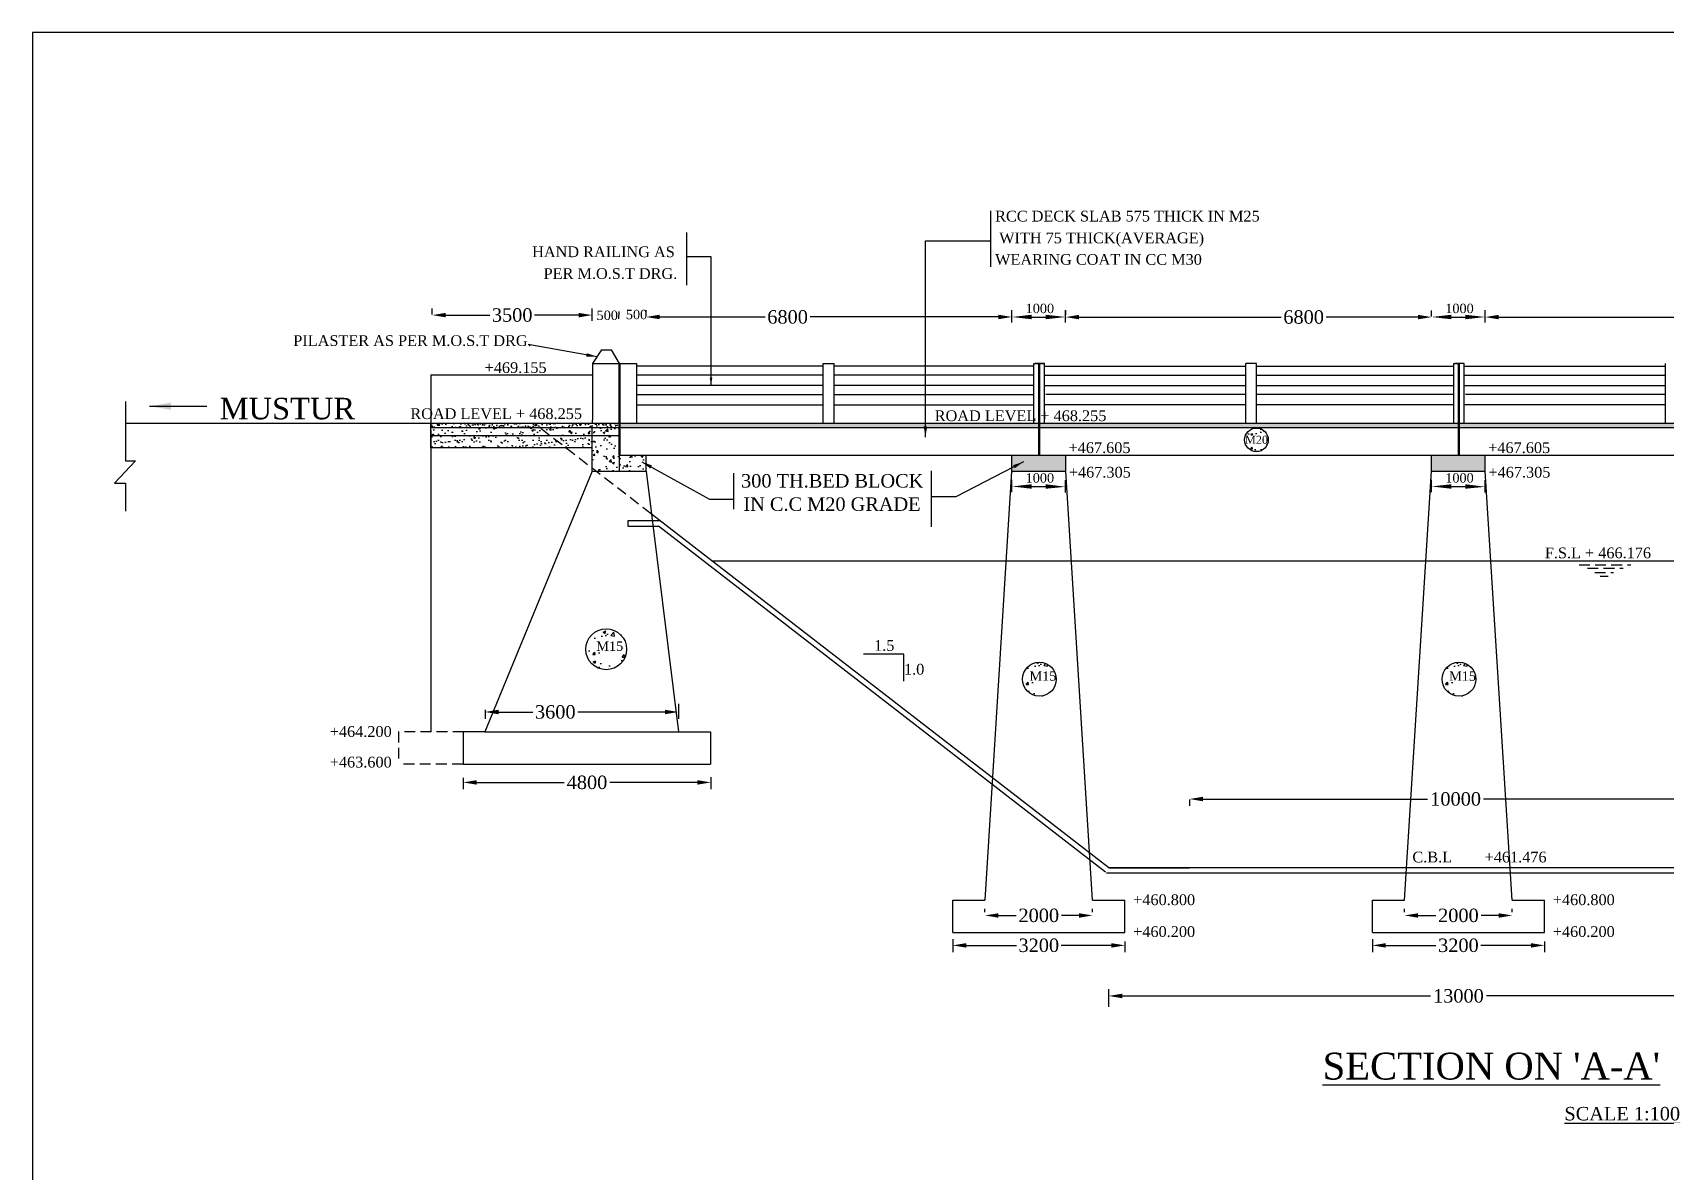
# Model space of a CAD drawing. Header units: millimetres. Extents: x 17 to 877, y -131 to 1336.
# Drawn here: x 17.2 to 320.7, y 360.4 to 572.1 of the extents above; entities that cross this region are included whole.
import ezdxf
from ezdxf.enums import TextEntityAlignment as Align

# ---------------------------------------------------------------- set-up
doc = ezdxf.new("R2010")
doc.units = ezdxf.units.MM
doc.header["$MEASUREMENT"] = 0
doc.linetypes.add('HIDDEN', pattern=[0.375, 0.25, -0.125])
doc.styles.get("Standard").update_dxf_attribs({"font": 'times.ttf', "height": 2.5})
doc.dimstyles.new('ISO-25', dxfattribs={"dimtxt": 2.5, "dimasz": 2.5, "dimexe": 1.25, "dimexo": 0.625, "dimtad": 1, "dimtih": 1, "dimtoh": 1, "dimdsep": 46, "dimtxsty": 'Standard', "dimcen": 0.54, "dimadec": 0, "dimazin": 0, "dimtfac": 1, "dimtofl": 0, "dimtmove": 0, "dimatfit": 3, "dimfxl": 1, "dimarcsym": 0})
doc.dimstyles.new('STANDARD$7', dxfattribs={"dimtxt": 2, "dimasz": 2, "dimexe": 1.25, "dimexo": 0.625, "dimtad": 1, "dimdec": 0, "dimlfac": 0.5, "dimdsep": 46, "dimtxsty": 'Standard', "dimcen": 2.5, "dimadec": 0, "dimazin": 0, "dimtfac": 1, "dimtdec": 0, "dimtmove": 0, "dimatfit": 3, "dimfxl": 1, "dimtolj": 1, "dimtzin": 0, "dimarcsym": 0})
pattern_1 = [(50, (-57.741, 9.944), (1.7931505, -0.1568803), [0.1875, -2.0625]), (355, (-57.741, 9.944), (-0.3468783, 1.8804803), [0.15, -1.65]), (100.4514, (-57.5916, 9.931), (1.4462735, 1.723599), [0.1593505, -1.7528553]), (46.1842, (-57.741, 10.444), (2.668103, -0.4137975), [0.28125, -3.09375]), (96.6356, (-57.5187, 10.4096), (2.336657, 2.435295), [0.239026, -2.629282]), (351.1842, (-57.741, 10.444), (2.336655, 2.435297), [0.225, -2.475]), (21, (-57.491, 10.319), (1.4922676, -1.0065472), [0.1875, -2.0625]), (326, (-57.491, 10.319), (0.6082883, 1.812875), [0.15, -1.65]), (71.4514, (-57.3667, 10.2352), (2.1005566, 0.806326), [0.1593505, -1.7528553]), (37.5, (-57.74103, 9.94406), (0.03039964, 0.83223463), [0, -1.63, 0, -1.675, 0, -1.65625]), (7.5, (-57.741, 9.9441), (0.6576738, 0.9860293), [0, -0.955, 0, -1.5925, 0, -0.63125]), (327.5, (-58.29853, 9.94406), (1.3345561, -0.0563872), [0, -0.625, 0, -1.95, 0, -2.5875]), (317.5, (-58.5485, 9.944), (1.4579654, 0.2502625), [0, -0.8125, 0, -1.295, 0, -1.8375])]

# ---------------------------------------------------------------- blocks, each defined once
blk = doc.blocks.new('*D24')
at = {"color": 0, "lineweight": -2, "transparency": 16777216}
for p, q in [((131.26, 519.45), (131.26, 520.47)), ((133.76, 519.22), (153.37, 519.22)), ((196.73, 519.22), (161.72, 519.22)), ((199.23, 519.1), (199.23, 520.47))]:
    blk.add_line(p, q, dxfattribs=at)
at = {"color": 0, "transparency": 16777216}
for points in [[(133.76, 519.64), (133.76, 518.81), (131.26, 519.22)], [(196.73, 519.64), (196.73, 518.81), (199.23, 519.22)]]:
    blk.add_solid(points, dxfattribs=at)
at = {"layer": 'Defpoints', "color": 0, "transparency": 16777216}
for p in [(131.26, 519.22), (131.26, 518.82), (199.23, 518.48)]:
    blk.add_point(p, dxfattribs=at)
at = {"color": 0, "transparency": 16777216, "insert": (157.54, 519.22), "char_height": 2.5, "attachment_point": 5}
blk.add_mtext('6800', dxfattribs=at)
blk = doc.blocks.new('*D23')
at = {"color": 0, "lineweight": -2, "transparency": 16777216}
for p, q in [((217.23, 391.04), (217.23, 394.29)), ((219.73, 393.04), (277.03, 393.04)), ((344.73, 393.04), (287.43, 393.04)), ((347.23, 391.04), (347.23, 394.29))]:
    blk.add_line(p, q, dxfattribs=at)
at = {"color": 0, "transparency": 16777216}
for points in [[(219.73, 393.46), (219.73, 392.62), (217.23, 393.04)], [(344.73, 393.46), (344.73, 392.62), (347.23, 393.04)]]:
    blk.add_solid(points, dxfattribs=at)
at = {"layer": 'Defpoints', "color": 0, "transparency": 16777216}
for p in [(347.23, 393.04), (217.23, 390.42), (347.23, 390.42)]:
    blk.add_point(p, dxfattribs=at)
at = {"color": 0, "transparency": 16777216, "insert": (282.23, 393.04), "char_height": 2.5, "attachment_point": 5}
blk.add_mtext('13000', dxfattribs=at)
blk = doc.blocks.new('*D18')
at = {"color": 0, "lineweight": -2, "transparency": 16777216}
for p, q in [((97.24, 433.6), (97.24, 431.47)), ((99.74, 432.72), (116.03, 432.72)), ((140.76, 432.72), (124.47, 432.72)), ((143.26, 433.71), (143.26, 431.47))]:
    blk.add_line(p, q, dxfattribs=at)
at = {"color": 0, "transparency": 16777216}
for points in [[(99.74, 433.14), (99.74, 432.31), (97.24, 432.72)], [(140.76, 433.14), (140.76, 432.31), (143.26, 432.72)]]:
    blk.add_solid(points, dxfattribs=at)
at = {"layer": 'Defpoints', "color": 0, "transparency": 16777216}
for p in [(97.24, 434.23), (143.26, 434.33), (97.24, 432.72)]:
    blk.add_point(p, dxfattribs=at)
at = {"color": 0, "transparency": 16777216, "insert": (120.25, 432.72), "char_height": 2.5, "attachment_point": 5}
blk.add_mtext('4800', dxfattribs=at)
blk = doc.blocks.new('*D17')
at = {"color": 0, "lineweight": -2, "transparency": 16777216}
for p, q in [((101.32, 446.2), (101.32, 444.56)), ((137.24, 447.35), (137.24, 444.56)), ((103.82, 445.81), (110.18, 445.81)), ((134.74, 445.81), (118.53, 445.81))]:
    blk.add_line(p, q, dxfattribs=at)
at = {"color": 0, "transparency": 16777216}
for points in [[(103.82, 446.23), (103.82, 445.39), (101.32, 445.81)], [(134.74, 446.23), (134.74, 445.39), (137.24, 445.81)]]:
    blk.add_solid(points, dxfattribs=at)
at = {"layer": 'Defpoints', "color": 0, "transparency": 16777216}
for p in [(101.32, 446.82), (137.24, 447.97), (101.32, 445.81)]:
    blk.add_point(p, dxfattribs=at)
at = {"color": 0, "transparency": 16777216, "insert": (114.35, 445.81), "char_height": 2.5, "attachment_point": 5}
blk.add_mtext('3600', dxfattribs=at)
blk = doc.blocks.new('*D16')
at = {"color": 0, "lineweight": -2, "transparency": 16777216}
for p, q in [((91.48, 519.69), (91.48, 520.82)), ((93.98, 519.57), (102.17, 519.57)), ((118.71, 519.57), (110.52, 519.57)), ((121.21, 519.73), (121.21, 520.82))]:
    blk.add_line(p, q, dxfattribs=at)
at = {"color": 0, "transparency": 16777216}
for points in [[(93.98, 519.98), (93.98, 519.15), (91.48, 519.57)], [(118.71, 519.98), (118.71, 519.15), (121.21, 519.57)]]:
    blk.add_solid(points, dxfattribs=at)
at = {"layer": 'Defpoints', "color": 0, "transparency": 16777216}
for p in [(91.48, 519.57), (91.48, 519.06), (121.21, 519.1)]:
    blk.add_point(p, dxfattribs=at)
at = {"color": 0, "transparency": 16777216, "insert": (106.34, 519.57), "char_height": 2.5, "attachment_point": 5}
blk.add_mtext('3500', dxfattribs=at)
blk = doc.blocks.new('*D22')
at = {"color": 0, "lineweight": -2, "transparency": 16777216}
for p, q in [((194.23, 408.62), (194.23, 409.25)), ((196.73, 408), (200.02, 408)), ((211.73, 408), (208.44, 408)), ((214.23, 408.62), (214.23, 409.25))]:
    blk.add_line(p, q, dxfattribs=at)
at = {"color": 0, "transparency": 16777216}
for points in [[(196.73, 408.41), (196.73, 407.58), (194.23, 408)], [(211.73, 408.41), (211.73, 407.58), (214.23, 408)]]:
    blk.add_solid(points, dxfattribs=at)
at = {"layer": 'Defpoints', "color": 0, "transparency": 16777216}
for p in [(194.23, 408), (214.23, 408), (214.23, 408)]:
    blk.add_point(p, dxfattribs=at)
at = {"color": 0, "transparency": 16777216, "insert": (204.23, 408), "char_height": 2.5, "attachment_point": 5}
blk.add_mtext('2000', dxfattribs=at)
blk = doc.blocks.new('*D21')
at = {"color": 0, "lineweight": -2, "transparency": 16777216}
for p, q in [((188.23, 403.62), (188.23, 401.19)), ((190.73, 402.44), (200.06, 402.44)), ((217.73, 402.44), (208.41, 402.44)), ((220.23, 403.16), (220.23, 401.19))]:
    blk.add_line(p, q, dxfattribs=at)
at = {"color": 0, "transparency": 16777216}
for points in [[(190.73, 402.85), (190.73, 402.02), (188.23, 402.44)], [(217.73, 402.85), (217.73, 402.02), (220.23, 402.44)]]:
    blk.add_solid(points, dxfattribs=at)
at = {"layer": 'Defpoints', "color": 0, "transparency": 16777216}
for p in [(188.23, 404.24), (220.23, 403.79), (220.23, 402.44)]:
    blk.add_point(p, dxfattribs=at)
at = {"color": 0, "transparency": 16777216, "insert": (204.23, 402.44), "char_height": 2.5, "attachment_point": 5}
blk.add_mtext('3200', dxfattribs=at)
blk = doc.blocks.new('*D25')
at = {"color": 0, "lineweight": -2, "transparency": 16777216}
for p, q in [((209.23, 519.64), (209.23, 520.45)), ((211.73, 519.2), (249.29, 519.2)), ((274.73, 519.2), (257.63, 519.2)), ((277.23, 519.29), (277.23, 520.45))]:
    blk.add_line(p, q, dxfattribs=at)
at = {"color": 0, "transparency": 16777216}
for points in [[(211.73, 519.62), (211.73, 518.78), (209.23, 519.2)], [(274.73, 519.62), (274.73, 518.78), (277.23, 519.2)]]:
    blk.add_solid(points, dxfattribs=at)
at = {"layer": 'Defpoints', "color": 0, "transparency": 16777216}
for p in [(209.23, 519.2), (209.23, 519.01), (277.23, 518.67)]:
    blk.add_point(p, dxfattribs=at)
at = {"color": 0, "transparency": 16777216, "insert": (253.46, 519.2), "char_height": 2.5, "attachment_point": 5}
blk.add_mtext('6800', dxfattribs=at)
blk = doc.blocks.new('*D30')
at = {"color": 0, "lineweight": -2, "transparency": 16777216}
for p, q in [((232.23, 429.58), (232.23, 428.39)), ((234.73, 429.64), (276.51, 429.64)), ((329.73, 429.64), (286.91, 429.64)), ((332.23, 429.58), (332.23, 428.39))]:
    blk.add_line(p, q, dxfattribs=at)
at = {"color": 0, "transparency": 16777216}
for points in [[(234.73, 430.05), (234.73, 429.22), (232.23, 429.64)], [(329.73, 430.05), (329.73, 429.22), (332.23, 429.64)]]:
    blk.add_solid(points, dxfattribs=at)
at = {"layer": 'Defpoints', "color": 0, "transparency": 16777216}
for p in [(232.23, 430.21), (332.23, 430.21), (332.23, 429.64)]:
    blk.add_point(p, dxfattribs=at)
at = {"color": 0, "transparency": 16777216, "insert": (281.71, 429.64), "char_height": 2.5, "attachment_point": 5}
blk.add_mtext('10000', dxfattribs=at)
blk = doc.blocks.new('*D42')
at = {"color": 0, "lineweight": -2, "transparency": 16777216}
for p, q in [((272.23, 408.62), (272.23, 409.25)), ((274.73, 408), (278.02, 408)), ((289.73, 408), (286.44, 408)), ((292.23, 408.62), (292.23, 409.25))]:
    blk.add_line(p, q, dxfattribs=at)
at = {"color": 0, "transparency": 16777216}
for points in [[(274.73, 408.41), (274.73, 407.58), (272.23, 408)], [(289.73, 408.41), (289.73, 407.58), (292.23, 408)]]:
    blk.add_solid(points, dxfattribs=at)
at = {"layer": 'Defpoints', "color": 0, "transparency": 16777216}
for p in [(272.23, 408), (292.23, 408), (292.23, 408)]:
    blk.add_point(p, dxfattribs=at)
at = {"color": 0, "transparency": 16777216, "insert": (282.23, 408), "char_height": 2.5, "attachment_point": 5}
blk.add_mtext('2000', dxfattribs=at)
blk = doc.blocks.new('*D43')
at = {"color": 0, "lineweight": -2, "transparency": 16777216}
for p, q in [((266.23, 403.62), (266.23, 401.19)), ((268.73, 402.44), (278.06, 402.44)), ((295.73, 402.44), (286.41, 402.44)), ((298.23, 403.16), (298.23, 401.19))]:
    blk.add_line(p, q, dxfattribs=at)
at = {"color": 0, "transparency": 16777216}
for points in [[(268.73, 402.85), (268.73, 402.02), (266.23, 402.44)], [(295.73, 402.85), (295.73, 402.02), (298.23, 402.44)]]:
    blk.add_solid(points, dxfattribs=at)
at = {"layer": 'Defpoints', "color": 0, "transparency": 16777216}
for p in [(266.23, 404.24), (298.23, 403.79), (298.23, 402.44)]:
    blk.add_point(p, dxfattribs=at)
at = {"color": 0, "transparency": 16777216, "insert": (282.23, 402.44), "char_height": 2.5, "attachment_point": 5}
blk.add_mtext('3200', dxfattribs=at)
blk = doc.blocks.new('*D44')
at = {"color": 0, "lineweight": -2, "transparency": 16777216}
for p, q in [((287.23, 519.64), (287.23, 520.45)), ((289.73, 519.2), (327.29, 519.2)), ((352.73, 519.2), (335.63, 519.2)), ((355.23, 519.29), (355.23, 520.45))]:
    blk.add_line(p, q, dxfattribs=at)
at = {"color": 0, "transparency": 16777216}
for points in [[(289.73, 519.62), (289.73, 518.78), (287.23, 519.2)], [(352.73, 519.62), (352.73, 518.78), (355.23, 519.2)]]:
    blk.add_solid(points, dxfattribs=at)
at = {"layer": 'Defpoints', "color": 0, "transparency": 16777216}
for p in [(287.23, 519.2), (287.23, 519.01), (355.23, 518.67)]:
    blk.add_point(p, dxfattribs=at)
at = {"color": 0, "transparency": 16777216, "insert": (331.46, 519.2), "char_height": 2.5, "attachment_point": 5}
blk.add_mtext('6800', dxfattribs=at)

msp = doc.modelspace()

# ---------------------------------------------------------------- hatches: boundary and pattern name
h = msp.add_hatch()
h.set_pattern_fill('AR-CONC', color=256, scale=0.25, style=0)
h.set_pattern_definition(pattern_1)
h.paths.add_polyline_path([(110.59415, 499.4689), (95.59415, 499.4689), (96.37199, 498.69106), (111.37199, 498.69106)])
h.paths.add_polyline_path([(126.23199, 499.4689), (110.59415, 499.4689), (111.37199, 498.69106), (121.23199, 498.69106), (126.23199, 498.69106)])
h.paths.add_polyline_path([(95.59415, 499.4689), (91.23199, 499.4689), (91.23199, 498.69106), (96.37199, 498.69106)])
h = msp.add_hatch()
h.set_pattern_fill('AR-CONC', color=256, scale=0.5, style=0)
h.set_pattern_definition([(50, (-57.741, 9.944), (3.586301, -0.31376), [0.375, -4.125]), (355, (-57.741, 9.944), (-0.693757, 3.76096), [0.3, -3.3]), (100.4514, (-57.4422, 9.918), (2.892547, 3.447198), [0.3187, -3.50571]), (46.1842, (-57.741, 10.944), (5.336205, -0.827595), [0.5625, -6.1875]), (96.6356, (-57.2963, 10.875), (4.673314, 4.87059), [0.47805, -5.258565]), (351.1842, (-57.741, 10.944), (4.67331, 4.870593), [0.45, -4.95]), (21, (-57.241, 10.694), (2.984535, -2.013094), [0.375, -4.125]), (326, (-57.241, 10.694), (1.216577, 3.62575), [0.3, -3.3]), (71.4514, (-56.9923, 10.5263), (4.201113, 1.612652), [0.3187, -3.50571]), (37.5, (-57.741, 9.944), (0.0607993, 1.6644693), [0, -3.26, 0, -3.35, 0, -3.3125]), (7.5, (-57.741, 9.944), (1.3153477, 1.9720586), [0, -1.91, 0, -3.185, 0, -1.2625]), (327.5, (-58.856, 9.944), (2.6691122, -0.1127744), [0, -1.25, 0, -3.9, 0, -5.175]), (317.5, (-59.356, 9.944), (2.915931, 0.500525), [0, -1.625, 0, -2.59, 0, -3.675])])
h.paths.add_polyline_path([(111.37199, 498.69106), (96.37199, 498.69106), (97.87199, 497.19106), (112.87199, 497.19106)])
h.paths.add_polyline_path([(96.37199, 498.69106), (91.23199, 498.69106), (91.23199, 497.19106), (97.87199, 497.19106)])
h.paths.add_polyline_path([(121.23199, 498.69106), (111.37199, 498.69106), (112.87199, 497.19106), (121.23199, 497.19106)])
h.paths.add_polyline_path([(131.23199, 493.54106), (126.23199, 493.54106), (126.23199, 490.54106), (131.23199, 490.54106)])
h = msp.add_hatch()
h.set_pattern_fill('AR-CONC', color=256, scale=0.5, style=0)
h.set_pattern_definition([(50, (-18.741, 9.944), (3.586301, -0.31376), [0.375, -4.125]), (355, (-18.741, 9.944), (-0.693757, 3.76096), [0.3, -3.3]), (100.4514, (-18.4422, 9.918), (2.892547, 3.447198), [0.3187, -3.50571]), (46.1842, (-18.741, 10.944), (5.336205, -0.827595), [0.5625, -6.1875]), (96.6356, (-18.2963, 10.875), (4.673314, 4.87059), [0.47805, -5.258565]), (351.1842, (-18.741, 10.944), (4.67331, 4.870593), [0.45, -4.95]), (21, (-18.241, 10.694), (2.984535, -2.013094), [0.375, -4.125]), (326, (-18.241, 10.694), (1.216577, 3.62575), [0.3, -3.3]), (71.4514, (-17.9923, 10.5263), (4.201113, 1.612652), [0.3187, -3.50571]), (37.5, (-18.741, 9.944), (0.0607993, 1.6644693), [0, -3.26, 0, -3.35, 0, -3.3125]), (7.5, (-18.741, 9.944), (1.3153477, 1.9720586), [0, -1.91, 0, -3.185, 0, -1.2625]), (327.5, (-19.856, 9.944), (2.6691122, -0.1127744), [0, -1.25, 0, -3.9, 0, -5.175]), (317.5, (-20.356, 9.944), (2.915931, 0.500525), [0, -1.625, 0, -2.59, 0, -3.675])])
h.paths.add_polyline_path([(126.23199, 497.19106), (121.23199, 497.19106), (121.23199, 490.83106), (121.66699, 490.54106), (126.23199, 490.54106), (126.23199, 493.54106)])
h.paths.add_polyline_path([(126.23199, 498.69106), (121.23199, 498.69106), (121.23199, 497.19106), (126.23199, 497.19106)])
h = msp.add_hatch()
h.set_pattern_fill('AR-CONC', color=256, scale=0.25, style=0)
h.set_pattern_definition(pattern_1)
h.paths.add_polyline_path([(204.23199, 498.69106), (204.23199, 499.4689), (126.43199, 499.4689), (126.43199, 498.69106)])
h = msp.add_hatch()
h.set_pattern_fill('AR-CONC', color=256, scale=0.25, style=0)
h.set_pattern_definition(pattern_1)
h.paths.add_polyline_path([(204.43199, 499.4689), (204.43199, 498.69106), (282.23199, 498.69106), (282.23199, 499.4689)])
h = msp.add_hatch()
h.set_pattern_fill('AR-CONC', color=256, scale=0.5, style=0)
h.set_pattern_definition([(50, (-19.809, 29.3406), (3.586301, -0.31376), [0.375, -4.125]), (355, (-19.809, 29.3406), (-0.693757, 3.76096), [0.3, -3.3]), (100.4514, (-19.5102, 29.3144), (2.892547, 3.447198), [0.3187, -3.50571]), (46.1842, (-19.809, 30.3406), (5.336205, -0.827595), [0.5625, -6.1875]), (96.6356, (-19.3644, 30.2716), (4.673314, 4.87059), [0.47805, -5.258565]), (351.1842, (-19.809, 30.3406), (4.67331, 4.870593), [0.45, -4.95]), (21, (-19.309, 30.0906), (2.984535, -2.013094), [0.375, -4.125]), (326, (-19.309, 30.0906), (1.216577, 3.62575), [0.3, -3.3]), (71.4514, (-19.0603, 29.923), (4.201113, 1.612652), [0.3187, -3.50571]), (37.5, (-19.809, 29.3406), (0.0607993, 1.6644693), [0, -3.26, 0, -3.35, 0, -3.3125]), (7.5, (-19.809, 29.3406), (1.3153477, 1.9720586), [0, -1.91, 0, -3.185, 0, -1.2625]), (327.5, (-20.924, 29.3406), (2.6691122, -0.1127744), [0, -1.25, 0, -3.9, 0, -5.175]), (317.5, (-21.424, 29.3406), (2.915931, 0.500525), [0, -1.625, 0, -2.59, 0, -3.675])])
h.paths.add_polyline_path([(246.88201, 496.39356, 1), (242.4966, 496.39356, 1)])
h.paths.add_polyline_path([(242.19259, 497.52118), (247.01108, 497.52118), (247.01108, 495.24522), (242.19259, 495.24522)], flags=9)
h = msp.add_hatch()
h.set_pattern_fill('AR-CONC', color=256, style=0)
h.set_pattern_definition([(50, (-19.809, 29.3406), (7.1726, -0.62752), [0.75, -8.25]), (355, (-19.809, 29.3406), (-1.38751, 7.52192), [0.6, -6.6]), (100.4514, (-19.211, 29.288), (5.78509, 6.894395), [0.6374, -7.01142]), (46.1842, (-19.809, 31.341), (10.67241, -1.65519), [1.125, -12.375]), (96.6356, (-18.92, 31.203), (9.34663, 9.74118), [0.9561, -10.51713]), (351.1842, (-19.809, 31.341), (9.34662, 9.74119), [0.9, -9.9]), (21, (-18.809, 30.8406), (5.96907, -4.02619), [0.75, -8.25]), (326, (-18.809, 30.8406), (2.43315, 7.2515), [0.6, -6.6]), (71.4514, (-18.3116, 30.505), (8.40223, 3.225305), [0.6374, -7.01142]), (37.5, (-19.809, 29.3406), (0.121599, 3.328939), [0, -6.52, 0, -6.7, 0, -6.625]), (7.5, (-19.809, 29.3406), (2.630695, 3.944117), [0, -3.82, 0, -6.37, 0, -2.525]), (327.5, (-22.039, 29.3406), (5.338224, -0.225549), [0, -2.5, 0, -7.8, 0, -10.35]), (317.5, (-23.039, 29.3406), (5.83186, 1.00105), [0, -3.25, 0, -5.18, 0, -7.35])])
edge = h.paths.add_edge_path()
edge.add_arc((244.6893, 496.39356), 2.1927, 0, 360)
h = msp.add_hatch()
h.set_pattern_fill('AR-CONC', color=256, scale=0.03, style=0)
h.set_pattern_definition([(50, (138.7006, 386.0636), (5.46554, -0.47817), [0.5715, -6.2865]), (355, (138.7006, 386.0636), (-1.05728, 5.7317), [0.4572, -5.0292]), (100.451, (139.156, 386.0237), (4.40828, 5.2535), [0.4857, -5.3427]), (46.184, (138.7006, 387.5876), (8.13237, -1.26127), [0.85725, -9.42975]), (96.6356, (139.378, 387.4825), (7.12213, 7.42277), [0.72855, -8.01405]), (351.184, (138.701, 387.5876), (7.12214, 7.42275), [0.6858, -7.5438]), (21, (139.4626, 387.2066), (4.54845, -3.06797), [0.5715, -6.2865]), (326, (139.4626, 387.2066), (1.85406, 5.52564), [0.4572, -5.0292]), (71.4514, (139.8416, 386.951), (6.4025, 2.45769), [0.4857, -5.3427]), (37.5, (138.7006, 386.0636), (0.092658, 2.53665), [0, -4.96824, 0, -5.1054, 0, -5.04825]), (7.5, (138.7006, 386.0636), (2.00459, 3.005417), [0, -2.91084, 0, -4.85394, 0, -1.92405]), (327.5, (137.0013, 386.0636), (4.067718, -0.171862), [0, -1.905, 0, -5.9436, 0, -7.8867]), (317.5, (136.2393, 386.0636), (4.443875, 0.762795), [0, -2.4765, 0, -3.94716, 0, -5.6007])])
edge = h.paths.add_edge_path()
edge.add_arc((244.6893, 496.39356), 2.1927, 0, 360)
h = msp.add_hatch()
h.set_pattern_fill('AR-CONC', color=256, scale=0.25, style=0)
h.set_pattern_definition([(50, (20.259, 9.944), (1.7931505, -0.1568803), [0.1875, -2.0625]), (355, (20.259, 9.944), (-0.3468783, 1.8804803), [0.15, -1.65]), (100.4514, (20.4084, 9.931), (1.4462735, 1.723599), [0.1593505, -1.7528553]), (46.1842, (20.259, 10.444), (2.668103, -0.4137975), [0.28125, -3.09375]), (96.6356, (20.4813, 10.4096), (2.336657, 2.435295), [0.239026, -2.629282]), (351.1842, (20.259, 10.444), (2.336655, 2.435297), [0.225, -2.475]), (21, (20.509, 10.319), (1.4922676, -1.0065472), [0.1875, -2.0625]), (326, (20.509, 10.319), (0.6082883, 1.812875), [0.15, -1.65]), (71.4514, (20.6333, 10.2352), (2.1005566, 0.806326), [0.1593505, -1.7528553]), (37.5, (20.25897, 9.94406), (0.03039964, 0.83223463), [0, -1.63, 0, -1.675, 0, -1.65625]), (7.5, (20.259, 9.9441), (0.6576738, 0.9860293), [0, -0.955, 0, -1.5925, 0, -0.63125]), (327.5, (19.70147, 9.94406), (1.3345561, -0.0563872), [0, -0.625, 0, -1.95, 0, -2.5875]), (317.5, (19.4515, 9.944), (1.4579654, 0.2502625), [0, -0.8125, 0, -1.295, 0, -1.8375])])
h.paths.add_polyline_path([(282.43199, 499.4689), (282.43199, 498.69106), (360.23199, 498.69106), (360.23199, 499.4689)])
h = msp.add_hatch()
h.set_pattern_fill('AR-SAND', color=256, style=0)
h.set_pattern_definition([(37.5, (-57.741, 9.944), (-0.0629934, 1.926824), [0, -1.52, 0, -1.7, 0, -1.625]), (7.5, (-57.741, 9.944), (1.769777, 2.822146), [0, -0.82, 0, -1.37, 0, -0.525]), (327.5, (-58.971, 9.944), (3.114142, 0.005659), [0, -0.5, 0, -1.8, 0, -2.35]), (317.5, (-58.971, 9.944), (3.006127, 0.877676), [0, -0.25, 0, -1.18, 0, -1.35])])
h.paths.add_polyline_path([(112.87199, 497.19106), (97.87199, 497.19106), (100.12199, 494.94106), (115.12199, 494.94106)])
h.paths.add_polyline_path([(97.87199, 497.19106), (91.23199, 497.19106), (91.23199, 494.94106), (100.12199, 494.94106)])
h.paths.add_polyline_path([(121.23199, 497.19106), (112.87199, 497.19106), (115.12199, 494.94106), (121.23199, 494.94106)])
h = msp.add_hatch()
h.set_pattern_fill('AR-CONC', color=256, scale=0.5, style=0)
h.set_pattern_definition([(50, (-57.741, 9.944), (3.586301, -0.31376), [0.375, -4.125]), (355, (-57.741, 9.944), (-0.693757, 3.76096), [0.3, -3.3]), (100.4514, (-57.4422, 9.918), (2.892547, 3.447198), [0.3187, -3.50571]), (46.1842, (-57.741, 10.944), (5.336205, -0.827595), [0.5625, -6.1875]), (96.6356, (-57.2963, 10.875), (4.673314, 4.87059), [0.47805, -5.258565]), (351.1842, (-57.741, 10.944), (4.67331, 4.870593), [0.45, -4.95]), (21, (-57.241, 10.694), (2.984535, -2.013094), [0.375, -4.125]), (326, (-57.241, 10.694), (1.216577, 3.62575), [0.3, -3.3]), (71.4514, (-56.9923, 10.5263), (4.201113, 1.612652), [0.3187, -3.50571]), (37.5, (-57.741, 9.944), (0.0607993, 1.6644693), [0, -3.26, 0, -3.35, 0, -3.3125]), (7.5, (-57.741, 9.944), (1.3153477, 1.9720586), [0, -1.91, 0, -3.185, 0, -1.2625]), (327.5, (-58.856, 9.944), (2.6691122, -0.1127744), [0, -1.25, 0, -3.9, 0, -5.175]), (317.5, (-59.356, 9.944), (2.915931, 0.500525), [0, -1.625, 0, -2.59, 0, -3.675])])
h.paths.add_polyline_path([(209.23199, 493.54106), (199.23199, 493.54106), (199.23199, 490.54106), (209.23199, 490.54106)])
h.paths.add_polyline_path([(287.23199, 493.54106), (277.23199, 493.54106), (277.23199, 490.54106), (287.23199, 490.54106)])
h = msp.add_hatch()
h.set_pattern_fill('AR-CONC', color=256, scale=0.5, style=0)
h.set_pattern_definition([(50, (20.259, 9.944), (3.586301, -0.31376), [0.375, -4.125]), (355, (20.259, 9.944), (-0.693757, 3.76096), [0.3, -3.3]), (100.4514, (20.5578, 9.918), (2.892547, 3.447198), [0.3187, -3.50571]), (46.1842, (20.259, 10.944), (5.336205, -0.827595), [0.5625, -6.1875]), (96.6356, (20.7037, 10.875), (4.673314, 4.87059), [0.47805, -5.258565]), (351.1842, (20.259, 10.944), (4.67331, 4.870593), [0.45, -4.95]), (21, (20.759, 10.694), (2.984535, -2.013094), [0.375, -4.125]), (326, (20.759, 10.694), (1.216577, 3.62575), [0.3, -3.3]), (71.4514, (21.0077, 10.5263), (4.201113, 1.612652), [0.3187, -3.50571]), (37.5, (20.259, 9.944), (0.0607993, 1.6644693), [0, -3.26, 0, -3.35, 0, -3.3125]), (7.5, (20.259, 9.944), (1.3153477, 1.9720586), [0, -1.91, 0, -3.185, 0, -1.2625]), (327.5, (19.144, 9.944), (2.6691122, -0.1127744), [0, -1.25, 0, -3.9, 0, -5.175]), (317.5, (18.644, 9.944), (2.915931, 0.500525), [0, -1.625, 0, -2.59, 0, -3.675])])
h.paths.add_polyline_path([(287.23199, 493.54106), (277.23199, 493.54106), (277.23199, 490.54106), (287.23199, 490.54106)])
h.paths.add_polyline_path([(365.23199, 493.54106), (355.23199, 493.54106), (355.23199, 490.54106), (365.23199, 490.54106)])
h = msp.add_hatch()
h.set_pattern_fill('AR-CONC', color=256, scale=0.03, style=0)
h.set_pattern_definition([(50, (17.8287, 347.1357), (5.46554, -0.47817), [0.5715, -6.2865]), (355, (17.829, 347.1357), (-1.05728, 5.7317), [0.4572, -5.0292]), (100.451, (18.284, 347.096), (4.40828, 5.2535), [0.4857, -5.3427]), (46.184, (17.829, 348.66), (8.13237, -1.26127), [0.85725, -9.42975]), (96.6356, (18.5064, 348.5546), (7.12213, 7.42277), [0.72855, -8.01405]), (351.184, (17.829, 348.66), (7.12214, 7.42275), [0.6858, -7.5438]), (21, (18.5907, 348.2787), (4.54845, -3.06797), [0.5715, -6.2865]), (326, (18.591, 348.2787), (1.85406, 5.52564), [0.4572, -5.0292]), (71.4514, (18.97, 348.023), (6.4025, 2.45769), [0.4857, -5.3427]), (37.5, (17.8287, 347.1357), (0.092658, 2.53665), [0, -4.96824, 0, -5.1054, 0, -5.04825]), (7.5, (17.8287, 347.1357), (2.00459, 3.005417), [0, -2.91084, 0, -4.85394, 0, -1.92405]), (327.5, (16.1295, 347.1357), (4.067718, -0.171862), [0, -1.905, 0, -5.9436, 0, -7.8867]), (317.5, (15.3675, 347.1357), (4.443875, 0.762795), [0, -2.4765, 0, -3.94716, 0, -5.6007])])
edge = h.paths.add_edge_path()
edge.add_arc((123.81744, 457.46567), 3.80133, 0, 360)
h = msp.add_hatch()
h.set_pattern_fill('AR-CONC', color=256, scale=0.03, style=0)
h.set_pattern_definition([(50, (98.3504, 341.571), (5.46554, -0.47817), [0.5715, -6.2865]), (355, (98.3504, 341.571), (-1.05728, 5.7317), [0.4572, -5.0292]), (100.451, (98.806, 341.531), (4.40828, 5.2535), [0.4857, -5.3427]), (46.184, (98.3504, 343.095), (8.13237, -1.26127), [0.85725, -9.42975]), (96.6356, (99.028, 342.99), (7.12213, 7.42277), [0.72855, -8.01405]), (351.184, (98.35, 343.095), (7.12214, 7.42275), [0.6858, -7.5438]), (21, (99.1124, 342.714), (4.54845, -3.06797), [0.5715, -6.2865]), (326, (99.1124, 342.714), (1.85406, 5.52564), [0.4572, -5.0292]), (71.4514, (99.4914, 342.4584), (6.4025, 2.45769), [0.4857, -5.3427]), (37.5, (98.3504, 341.571), (0.092658, 2.53665), [0, -4.96824, 0, -5.1054, 0, -5.04825]), (7.5, (98.3504, 341.571), (2.00459, 3.005417), [0, -2.91084, 0, -4.85394, 0, -1.92405]), (327.5, (96.651, 341.571), (4.067718, -0.171862), [0, -1.905, 0, -5.9436, 0, -7.8867]), (317.5, (95.889, 341.571), (4.443875, 0.762795), [0, -2.4765, 0, -3.94716, 0, -5.6007])])
edge = h.paths.add_edge_path()
edge.add_arc((204.33905, 451.90106), 3.1433, 0, 360)
h = msp.add_hatch()
h.set_pattern_fill('AR-CONC', color=256, scale=0.03, style=0)
h.set_pattern_definition([(50, (176.3504, 341.571), (5.46554, -0.47817), [0.5715, -6.2865]), (355, (176.3504, 341.571), (-1.05728, 5.7317), [0.4572, -5.0292]), (100.451, (176.806, 341.531), (4.40828, 5.2535), [0.4857, -5.3427]), (46.184, (176.3504, 343.095), (8.13237, -1.26127), [0.85725, -9.42975]), (96.6356, (177.028, 342.99), (7.12213, 7.42277), [0.72855, -8.01405]), (351.184, (176.35, 343.095), (7.12214, 7.42275), [0.6858, -7.5438]), (21, (177.1124, 342.714), (4.54845, -3.06797), [0.5715, -6.2865]), (326, (177.1124, 342.714), (1.85406, 5.52564), [0.4572, -5.0292]), (71.4514, (177.4914, 342.4584), (6.4025, 2.45769), [0.4857, -5.3427]), (37.5, (176.3504, 341.571), (0.092658, 2.53665), [0, -4.96824, 0, -5.1054, 0, -5.04825]), (7.5, (176.3504, 341.571), (2.00459, 3.005417), [0, -2.91084, 0, -4.85394, 0, -1.92405]), (327.5, (174.651, 341.571), (4.067718, -0.171862), [0, -1.905, 0, -5.9436, 0, -7.8867]), (317.5, (173.889, 341.571), (4.443875, 0.762795), [0, -2.4765, 0, -3.94716, 0, -5.6007])])
edge = h.paths.add_edge_path()
edge.add_arc((282.33905, 451.90106), 3.1433, 0, 360)

# ---------------------------------------------------------------- linework, layer by layer
for p, q in [((17.20577, 572.05795), (17.20577, 32.05795)), ((877.20576, 572.05795), (17.20577, 572.05795)), ((195.25178, 538.94232), (195.25178, 528.54454)), ((138.83248, 525.13371), (138.83248, 534.90469)), ((121.21314, 518.5292), (121.21314, 519.87383)), ((126.19577, 518.89517), (126.20494, 520.23955)), ((199.21582, 518.18068), (199.21582, 520.46663)), ((202.91582, 519.21663), (205.51582, 519.21663)), ((209.21582, 518.18068), (209.21582, 520.46663)), ((280.91582, 519.21663), (283.51582, 519.21663)), ((287.21582, 518.18068), (287.21582, 520.46663)), ((122.96706, 513.09398), (121.25452, 510.56643)), ((122.96706, 513.09398), (124.75452, 513.09398)), ((124.75452, 513.09398), (126.25452, 510.56643)), ((121.25452, 510.56643), (121.25452, 500.04106)), ((121.25452, 510.56643), (126.25452, 510.56643)), ((126.23199, 493.54106), (126.23199, 510.56643)), ((126.25452, 510.56643), (129.53199, 510.56643)), ((126.43199, 493.54106), (126.43199, 510.56643)), ((129.53199, 499.44106), (129.53199, 510.56643)), ((164.16868, 510.06643), (129.53199, 510.06643)), ((164.16868, 499.44106), (164.16868, 510.56643)), ((164.16868, 510.56643), (166.16868, 510.56643)), ((166.16868, 499.44106), (166.16868, 510.56643)), ((203.31405, 510.06643), (166.16868, 510.06643)), ((203.31405, 499.44106), (203.31405, 510.56643)), ((203.31405, 510.56643), (205.31405, 510.56643)), ((205.31405, 510.56643), (203.54992, 510.56643)), ((204.23199, 493.54106), (204.23199, 510.56643)), ((204.43199, 493.54106), (204.43199, 510.56643)), ((205.31405, 499.44106), (205.31405, 510.56643)), ((205.31405, 510.06643), (242.69529, 510.06643)), ((242.69529, 499.44106), (242.69529, 510.56643)), ((244.69529, 510.56643), (242.69529, 510.56643)), ((244.69529, 499.44106), (244.69529, 510.56643)), ((244.69529, 510.06643), (281.31405, 510.06643)), ((281.31405, 510.56643), (282.23199, 510.56643)), ((281.31405, 510.56643), (281.31405, 499.4689)), ((283.31405, 510.56643), (281.54992, 510.56643)), ((282.23199, 493.54106), (282.23199, 510.56643)), ((282.43199, 493.54106), (282.43199, 510.56643)), ((283.31405, 499.44106), (283.31405, 510.56643)), ((283.31405, 510.06643), (320.69529, 510.06643)), ((320.69529, 499.44106), (320.69529, 510.56643)), ((91.23199, 508.4689), (121.25452, 508.4689)), ((91.23199, 508.4689), (91.23199, 499.4512)), ((164.16868, 508.41643), (129.53199, 508.41643)), ((203.31405, 508.41643), (166.16868, 508.41643)), ((205.31405, 508.41643), (242.69529, 508.41643)), ((244.69529, 508.41643), (281.31405, 508.41643)), ((283.31405, 508.41643), (320.69529, 508.41643)), ((164.16868, 506.46643), (129.53199, 506.46643)), ((129.53199, 504.81643), (164.16868, 504.81643)), ((203.31405, 506.46643), (166.16868, 506.46643)), ((166.16868, 504.81643), (203.31405, 504.81643)), ((205.31405, 506.46643), (242.69529, 506.46643)), ((242.69529, 504.81643), (205.54992, 504.81643)), ((244.69529, 506.46643), (281.31405, 506.46643)), ((281.31405, 504.81643), (244.69529, 504.81643)), ((283.31405, 506.46643), (320.69529, 506.46643)), ((320.69529, 504.81643), (283.54992, 504.81643)), ((34.45669, 503.52879), (34.45669, 492.50693)), ((129.53199, 502.86643), (164.16868, 502.86643)), ((166.16868, 502.86643), (203.31405, 502.86643)), ((242.69529, 502.86643), (205.31405, 502.86643)), ((281.31405, 502.86643), (244.69529, 502.86643)), ((320.69529, 502.86643), (283.31405, 502.86643)), ((34.45669, 499.4689), (282.23199, 499.4689)), ((91.23199, 494.88367), (91.23199, 499.44106)), ((91.23199, 498.69106), (282.23199, 498.69106)), ((91.23199, 498.69106), (121.23199, 498.69106)), ((91.23199, 498.20337), (91.23199, 442.14784)), ((121.23199, 498.69106), (282.23199, 498.69106)), ((121.23199, 490.54106), (121.23199, 498.69106)), ((121.25452, 499.44106), (121.25452, 500.04106)), ((153.44772, 499.4689), (360.23199, 499.4689)), ((169.23199, 498.69106), (360.23199, 498.69106)), ((199.23199, 498.69106), (360.23199, 498.69106)), ((282.43199, 499.4689), (524.32964, 499.4689)), ((282.43199, 498.69106), (287.23199, 498.69106)), ((91.23199, 497.19106), (126.23199, 497.19106)), ((91.23637, 494.94106), (121.23199, 494.94106)), ((36.30197, 492.50693), (32.44741, 488.35893)), ((34.45669, 492.50693), (36.30197, 492.50693)), ((126.23199, 493.54106), (360.43199, 493.54106)), ((126.23199, 493.54106), (126.23199, 490.54106)), ((131.23199, 490.54106), (131.23199, 493.54106)), ((199.23199, 490.54106), (199.23199, 493.54106)), ((209.23199, 490.54106), (209.23199, 493.54106)), ((277.23199, 490.54106), (277.23199, 493.54106)), ((287.23199, 490.54106), (287.23199, 493.54106)), ((121.23199, 490.54106), (101.23199, 442.14106)), ((121.23199, 490.54106), (131.23199, 490.54106)), ((131.23199, 490.54106), (137.2412, 442.14106)), ((147.52446, 483.50842), (147.52446, 490.1931)), ((184.27444, 480.24389), (184.27444, 490.63366)), ((194.23199, 410.83106), (199.23199, 490.54106)), ((199.21582, 486.68545), (199.21582, 488.97139)), ((199.23199, 490.54106), (209.23199, 490.54106)), ((209.2144, 486.62705), (209.2144, 488.91299)), ((214.23199, 410.83106), (209.23199, 490.54106)), ((272.23199, 410.83106), (277.23199, 490.54106)), ((277.21582, 486.68545), (277.21582, 488.97139)), ((277.23199, 490.54106), (287.23199, 490.54106)), ((287.2144, 486.62705), (287.2144, 488.91299)), ((292.23199, 410.83106), (287.23199, 490.54106)), ((32.44741, 488.35893), (34.47124, 488.35893)), ((34.47124, 488.35893), (34.47124, 483.15824)), ((202.91582, 487.72139), (205.51582, 487.72139)), ((280.91582, 487.72139), (283.51582, 487.72139)), ((217.23199, 416.83106), (132.21857, 482.59478)), ((127.81333, 481.33106), (127.81333, 480.33106)), ((133.81333, 481.33106), (127.81333, 481.33106)), ((127.81333, 480.33106), (133.51055, 480.33106)), ((216.62012, 416.0401), (133.51055, 480.33106)), ((420.91645, 473.83106), (143.54752, 473.83106)), ((310.06287, 471.03721), (310.06287, 471.03721)), ((179.17042, 456.5646), (171.67042, 456.5646)), ((179.17042, 451.5646), (179.17042, 456.5646)), ((101.23199, 442.14106), (97.23199, 442.14106)), ((97.23199, 442.14106), (97.23199, 436.14106)), ((101.23199, 442.14106), (137.2412, 442.14106)), ((137.23199, 442.14106), (143.23199, 442.14106)), ((143.23199, 442.14106), (143.23199, 436.14106)), ((97.23199, 436.14106), (143.23199, 436.14106)), ((347.6462, 415.83106), (216.81777, 415.83106)), ((347.23199, 416.83106), (217.23199, 416.83106)), ((217.23199, 416.83106), (232.23199, 416.83106)), ((188.23199, 404.83106), (188.23199, 410.83106)), ((188.23199, 410.83106), (194.22975, 410.83106)), ((214.23199, 410.83106), (220.23199, 410.83106)), ((220.23199, 404.83106), (220.23199, 410.83106)), ((266.23199, 404.83106), (266.23199, 410.83106)), ((266.23199, 410.83106), (272.22975, 410.83106)), ((292.23199, 410.83106), (298.23199, 410.83106)), ((298.23199, 404.83106), (298.23199, 410.83106)), ((188.23199, 404.83106), (220.23199, 404.83106)), ((266.23199, 404.83106), (298.23199, 404.83106))]:
    msp.add_line(p, q)
at = {"linetype": 'HIDDEN', "ltscale": 8}
for p, q in [((132.21857, 482.59478), (110.40523, 499.4689)), ((304.6518, 473.15644), (314.26553, 473.15644)), ((306.22803, 472.55585), (312.83664, 472.55585)), ((307.56762, 471.75269), (311.05053, 471.75269)), ((308.59737, 471.03721), (310.06287, 471.03721)), ((97.29572, 442.14784), (85.23199, 442.14784)), ((85.23199, 442.14784), (85.23199, 436.1857)), ((97.16825, 436.13424), (85.2349, 436.13424))]:
    msp.add_line(p, q, dxfattribs=at)
for centre, radius in [((244.6893, 496.39356), 2.1927), ((123.81744, 457.46567), 3.80133), ((204.33905, 451.90106), 3.1433), ((282.33905, 451.90106), 3.1433)]:
    msp.add_circle(centre, radius)
for points in [[(202.91582, 519.6333), (202.91582, 518.79996), (199.21582, 519.21663)], [(205.51582, 519.6333), (205.51582, 518.79996), (209.21582, 519.21663)], [(280.91582, 519.6333), (280.91582, 518.79996), (277.21582, 519.21663)], [(283.51582, 519.6333), (283.51582, 518.79996), (287.21582, 519.21663)], [(202.91582, 488.13806), (202.91582, 487.30473), (199.21582, 487.72139)], [(205.51582, 488.13806), (205.51582, 487.30473), (209.2144, 487.66299)], [(280.91582, 488.13806), (280.91582, 487.30473), (277.21582, 487.72139)], [(283.51582, 488.13806), (283.51582, 487.30473), (287.2144, 487.66299)]]:
    msp.add_solid(points)

# ---------------------------------------------------------------- texts
for s, height, p in [('RCC DECK SLAB 575 THICK IN M25', 2, (196.11114, 536.96361)), (' WITH 75 THICK(AVERAGE)', 2, (196.11114, 532.91599)), ('HAND RAILING AS', 2, (110.05072, 530.33772)), ('PER M.O.S.T DRG.', 2, (112.18495, 526.2901)), ('WEARING COAT IN CC M30', 2, (196.11114, 528.91599)), (' PILASTER AS PER M.O.S.T DRG.', 2, (64.9012, 513.82895)), (' +469.155', 2, (100.46889, 508.81261)), ('MUSTUR', 4, (51.96653, 500.20257)), ('ROAD LEVEL + 468.255', 2, (87.41061, 500.25186)), ('ROAD LEVEL + 468.255', 2, (184.88592, 499.87013)), (' +467.605', 2, (209.00732, 493.93188)), (' +467.605', 2, (287.00732, 493.93188)), ('300 TH.BED BLOCK ', 2.5, (148.88774, 487.5225)), (' +467.305', 2, (209.05461, 489.37091)), (' +467.305', 2, (287.05461, 489.37091)), ('IN C.C M20 GRADE', 2.5, (149.32478, 483.19269)), ('F.S.L + 466.176', 2, (298.29017, 474.3796)), ('1.5', 2, (173.61371, 457.17987)), ('1.0', 2, (179.17074, 452.75825)), (' +464.200', 2, (71.67407, 441.18429)), (' +463.600', 2, (71.67407, 435.49762)), ('C.B.L        +461.476', 2, (273.67712, 417.85597)), (' +460.800', 2, (221.01605, 409.92025)), (' +460.800', 2, (299.01605, 409.92025)), (' +460.200', 2, (221.01605, 403.99884)), (' +460.200', 2, (299.01605, 403.99884)), ('%%USCALE 1:100', 2.5, (301.93549, 369.91192))]:
    msp.add_text(s, height=height).set_placement(p)
msp.add_text("%%USECTION ON 'A-A'", height=5).set_placement((288.35051, 377.50367), align=Align.CENTER)
at = {"char_height": 1.75, "attachment_point": 5}
for s, insert in [('500', (124.01229, 519.52254)), ('500', (129.45845, 519.67356)), ('1000', (204.43199, 520.79681)), ('1000', (282.43199, 520.79681)), ('1000', (204.43199, 489.30157)), ('1000', (282.43199, 489.30157))]:
    msp.add_mtext(s, dxfattribs=dict(at, insert=insert))
at = {"attachment_point": 1}
for s, insert, char_height, width in [('M20', (242.56759, 497.14618), 1.5, 32.065877), ('M15 ', (121.98681, 458.91953), 1.75, 32.0681171), ('M15 ', (202.50842, 453.35492), 1.75, 32.0681171), ('M15 ', (280.50842, 453.35492), 1.75, 32.0681171)]:
    msp.add_mtext(s, dxfattribs=dict(at, insert=insert, char_height=char_height, width=width))

# ---------------------------------------------------------------- dimensions: what is measured, and where the dimension line sits
for base, p1, p2, text, picture, middle in [((91.48168, 519.56768), (121.20828, 519.10312), (91.48168, 519.0635), '3500', '*D16', (106.34498, 519.56768)), ((97.24313, 432.72426), (143.2586, 434.33379), (97.24313, 434.22523), '4800', '*D18', (120.25087, 432.72426))]:
    dim = msp.add_linear_dim(base=base, p1=p1, p2=p2, angle=180, text=text, dimstyle='ISO-25', override={"dimtad": 0, "dimtxsty": 'Standard'})
    dim.commit()
    dim.dimension.update_dxf_attribs({"geometry": picture, "text_midpoint": middle})
for base, p1, p2, text, override, picture, middle in [((131.26314, 519.22182), (199.23199, 518.47922), (131.26314, 518.82402), '6800', {"dimtxt": 2, "dimtad": 0, "dimtxsty": 'Standard'}, '*D24', (157.54417, 519.22182)), ((209.23199, 519.20039), (277.23199, 518.66612), (209.23199, 519.01092), '6800', {"dimtxt": 2, "dimtad": 0, "dimtxsty": 'Standard'}, '*D25', (253.46302, 519.20039)), ((287.23199, 519.20039), (355.23199, 518.66612), (287.23199, 519.01092), '6800', {"dimtxt": 2, "dimtad": 0, "dimtxsty": 'Standard'}, '*D44', (331.46302, 519.20039)), ((101.32437, 445.81095), (137.24107, 447.97398), (101.32437, 446.82129), '3600', {"dimtad": 0, "dimtxsty": 'Standard'}, '*D17', (114.35114, 445.81095))]:
    dim = msp.add_linear_dim(base=base, p1=p1, p2=p2, angle=180, text=text, dimstyle='ISO-25', override=override)
    dim.commit()
    dim.dimension.update_dxf_attribs({"geometry": picture, "text_midpoint": middle, "dimtype": 160})
dim = msp.add_linear_dim(base=(332.23199, 429.63781), p1=(232.23199, 430.20708), p2=(332.23199, 430.20708), text='10000', dimstyle='ISO-25', override={"dimtad": 0})
dim.commit()
dim.dimension.update_dxf_attribs({"geometry": '*D30', "text_midpoint": (281.70759, 429.63781), "dimtype": 160})
for base, p1, p2, text, override, picture, middle in [((214.23232, 407.99783), (194.23232, 407.99783), (214.23232, 407.99783), '2000', {"dimtad": 0}, '*D22', (204.23232, 407.99783)), ((292.23232, 407.99783), (272.23232, 407.99783), (292.23232, 407.99783), '2000', {"dimtad": 0}, '*D42', (282.23232, 407.99783)), ((220.23199, 402.43558), (188.23199, 404.24182), (220.23199, 403.78764), '3200', {"dimtad": 0, "dimtxsty": 'Standard'}, '*D21', (204.23199, 402.43558)), ((298.23199, 402.43558), (266.23199, 404.24182), (298.23199, 403.78764), '3200', {"dimtad": 0, "dimtxsty": 'Standard'}, '*D43', (282.23199, 402.43558)), ((347.23199, 393.0384), (217.23199, 390.41714), (347.23199, 390.41714), '13000', {"dimtad": 0, "dimtxsty": 'Standard'}, '*D23', (282.23199, 393.0384))]:
    dim = msp.add_linear_dim(base=base, p1=p1, p2=p2, text=text, dimstyle='ISO-25', override=override)
    dim.commit()
    dim.dimension.update_dxf_attribs({"geometry": picture, "text_midpoint": middle})

# ---------------------------------------------------------------- leaders
for points, override in [([(183.15933, 496.91451), (183.15933, 533.35736), (195.25178, 533.35736)], {"dimgap": 0.625, "dimtad": 0, "dimtxsty": 'Standard'}), ([(143.30062, 506.46643), (143.30062, 530.41285), (138.83248, 530.41285)], {"dimasz": 1.5, "dimexe": 0.18, "dimexo": 0.0625, "dimgap": 1.5, "dimtad": 0, "dimtih": 1, "dimtoh": 1, "dimdec": 4, "dimlfac": 1, "dimzin": 0, "dimtxsty": 'Standard', "dimcen": 0.09, "dimtdec": 4, "dimtofl": 0, "dimtmove": 2}), ([(122.11079, 511.83021), (109.31948, 514.08676)], {"dimgap": 0.625, "dimtad": 0, "dimtxsty": 'Standard'}), ([(38.9357, 502.62754), (49.60671, 502.62754)], {"dimasz": 4, "dimgap": 0.625, "dimtad": 0}), ([(130.41726, 492.30912), (143.01901, 485.37634), (147.52446, 485.37634)], {"dimgap": 0.625, "dimtad": 0}), ([(201.38163, 492.30912), (188.77989, 485.81691), (184.27444, 485.81691)], {"dimgap": 0.625, "dimtad": 0})]:
    msp.add_leader(points, dimstyle='STANDARD$7', override=override)

doc.saveas('drawing.dxf')
